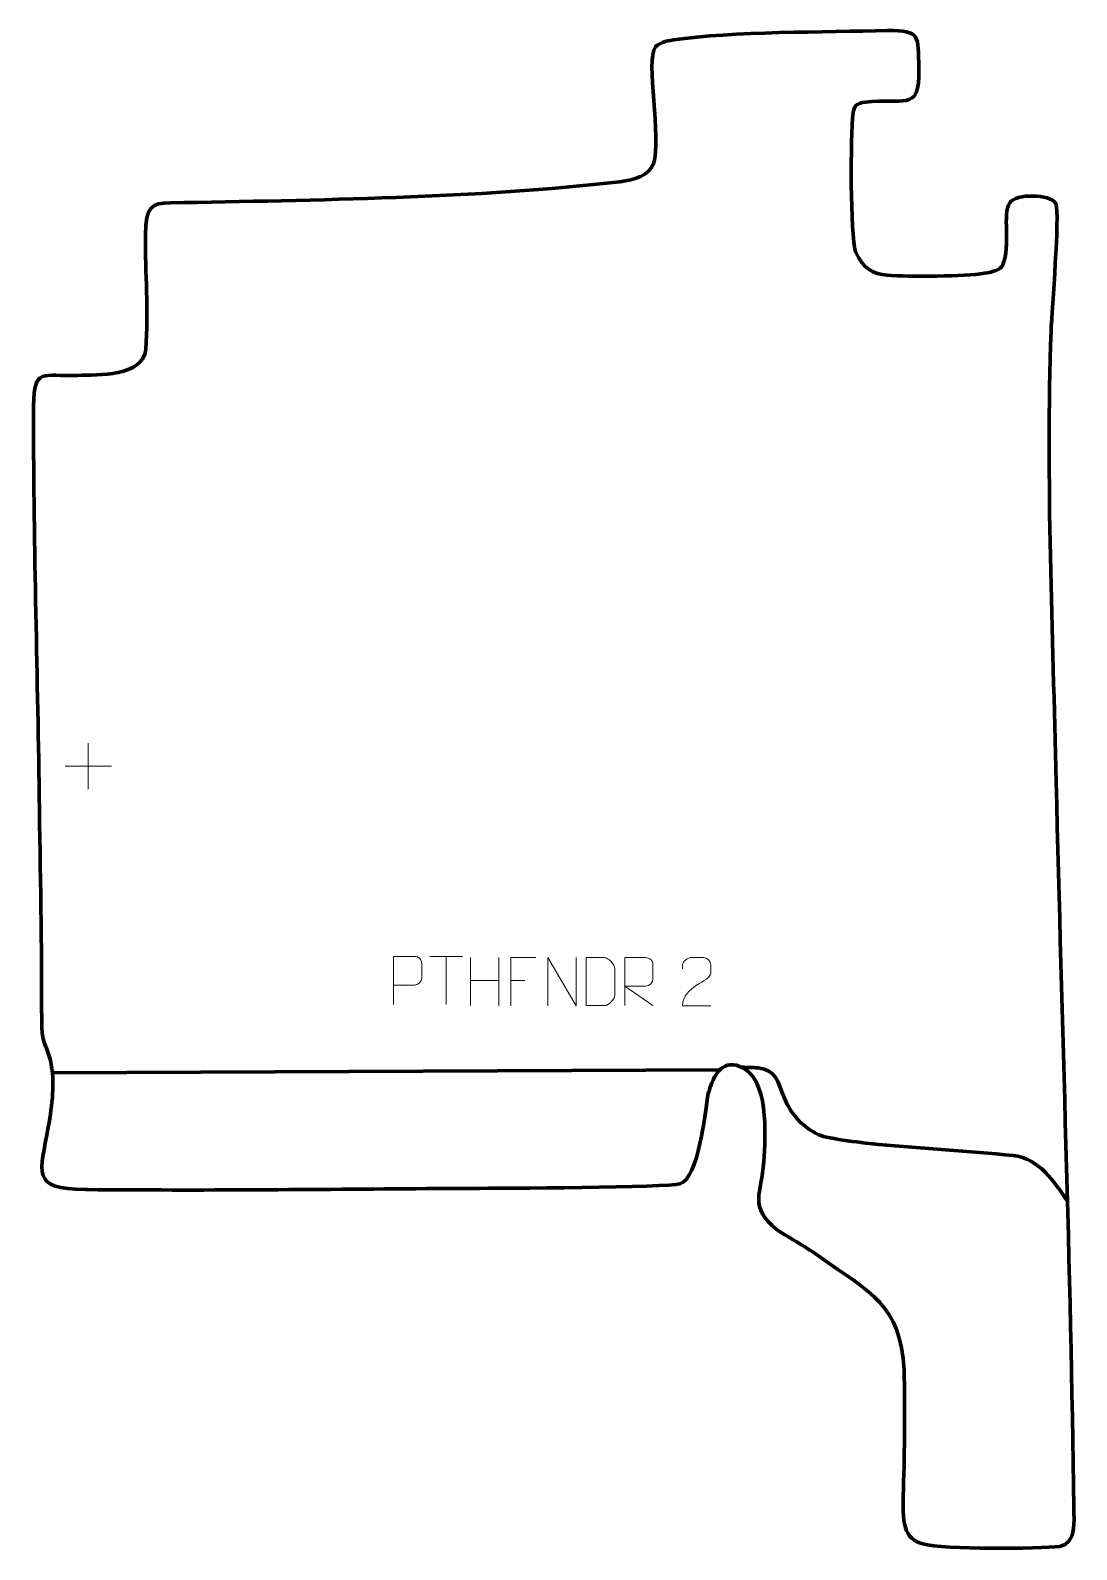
# Model space of a CAD drawing. Header units: millimetres. Extents: x 930 to 1473, y 69 to 857.
import ezdxf

# ---------------------------------------------------------------- set-up
doc = ezdxf.new("R2010")
doc.units = ezdxf.units.MM
doc.header["$MEASUREMENT"] = 0
doc.layers.add('layer 2', color=7, linetype='Continuous')
doc.layers.add('layer 3', color=7, linetype='Continuous')

msp = doc.modelspace()

# ---------------------------------------------------------------- linework, layer by layer
at = {"layer": 'layer 2', "color": 142, "lineweight": 158}
msp.add_open_spline([(1287.8185, 317.8714), (1287.8185, 317.8714), (941.6957, 316.2999), (941.6957, 316.2999)], degree=3, dxfattribs=at)
msp.add_open_spline([(1468.1162, 249.76), (1461.1266, 260.0315), (1453.525, 272.0437), (1439.9387, 273.4837), (1439.9387, 273.4837), (1416.5814, 275.9308), (1393.275, 277.0162), (1370.041, 279.2537), (1370.041, 279.2537), (1363.9834, 279.8371), (1343.7179, 282.1107), (1339.117, 284.2455), (1339.117, 284.2455), (1330.3723, 288.5613), (1324.9423, 294.6803), (1321.1699, 303.6042), (1321.1699, 303.6042), (1317.6606, 311.9056), (1317.1464, 318.0088), (1307.6498, 318.9101), (1307.6498, 318.9101), (1304.9309, 319.1682), (1302.0853, 319.2358), (1299.3489, 319.2543)], degree=3, knots=[0, 0, 0, 0, 0.14285714, 0.14285714, 0.14285714, 0.14285714, 0.28571429, 0.28571429, 0.28571429, 0.28571429, 0.42857143, 0.42857143, 0.42857143, 0.42857143, 0.57142857, 0.57142857, 0.57142857, 0.57142857, 0.71428571, 0.71428571, 0.71428571, 0.71428571, 1, 1, 1, 1], dxfattribs=at)
at = {"layer": 'layer 3', "color": 242, "lineweight": 158}
msp.add_open_spline([(1236.059, 778.5563), (1243.9679, 779.4781), (1250.9166, 781.8796), (1253.4565, 787.7506), (1253.4565, 787.7506), (1257.8592, 801.4758), (1249.0315, 841.3246), (1254.5097, 848.4549), (1254.5097, 848.4549), (1255.9915, 850.3837), (1259.5964, 851.4813), (1263.8298, 852.1083), (1263.8298, 852.1083), (1294.1068, 856.5926), (1342.9175, 855.917), (1374.6411, 857.0148), (1374.6411, 857.0148), (1392.4819, 856.6891), (1390.4621, 854.4845), (1391.0828, 837.3175), (1391.0828, 837.3175), (1391.5214, 825.1844), (1389.1811, 821.588), (1384.4248, 820.6967), (1384.4248, 820.6967), (1379.8341, 819.8366), (1372.2501, 820.9183), (1363.4832, 819.8541), (1363.4832, 819.8541), (1358.215, 819.2145), (1357.386, 817.4111), (1356.9855, 814.284), (1356.9855, 814.284), (1355.4293, 802.1338), (1355.606, 750.897), (1358.1433, 742.2585), (1358.1433, 742.2585), (1362.0803, 733.1941), (1367.7256, 730.6611), (1374.5878, 730.0993), (1374.5878, 730.0993), (1385.9793, 729.1669), (1415.2217, 729.4085), (1424.9911, 731.0401), (1424.9911, 731.0401), (1429.6389, 731.8163), (1433.4432, 732.9722), (1434.3893, 735.1278), (1434.3893, 735.1278), (1439.1048, 745.8722), (1434.069, 761.502), (1438.1516, 767.6322), (1438.1516, 767.6322), (1441.3985, 772.5077), (1459.1871, 772.1685), (1462.148, 767.2937), (1462.148, 767.2937), (1464.1248, 760.6078), (1460.0975, 713.2171), (1459.6147, 701.0626), (1459.6147, 701.0626), (1456.8675, 623.7822), (1460.5164, 544.681), (1462.2982, 467.2595), (1462.2982, 467.2595), (1465.1863, 341.7557), (1469.7821, 216.3041), (1471.4306, 90.7708), (1471.4306, 90.7708), (1471.5134, 84.1146), (1472.8571, 72.3944), (1464.1371, 70.7311), (1464.1371, 70.7311), (1453.2151, 69.581), (1403.6246, 69.1165), (1393.1416, 72.0633), (1393.1416, 72.0633), (1383.1823, 74.863), (1382.2973, 82.5985), (1383.029, 100.5441), (1383.029, 100.5441), (1383.7321, 120.7868), (1383.833, 141.9308), (1383.4493, 162.1868), (1383.4493, 162.1868), (1381.299, 196.6061), (1365.9352, 202.191), (1340.4416, 220.4302), (1340.4416, 220.4302), (1332.4148, 226.1728), (1325.1579, 229.9299), (1317.2116, 235.1119), (1317.2116, 235.1119), (1302.713, 247.1007), (1309.4494, 253.5934), (1310.6061, 270.3158), (1310.6061, 270.3158), (1311.5512, 283.9799), (1313.642, 314.3612), (1297.7639, 319.9189), (1297.7639, 319.9189), (1297.7639, 319.9189), (1296.4245, 320.3876), (1296.4245, 320.3876), (1296.4245, 320.3876), (1287.3637, 322.2153), (1283.9305, 312.7375), (1281.8223, 305.5887), (1281.8223, 305.5887), (1280.2087, 296.0604), (1276.9435, 261.832), (1267.1169, 258.757), (1267.1169, 258.757), (1261.2431, 256.9189), (1173.0666, 256.5221), (1159.7177, 256.4513), (1159.7177, 256.4513), (1151.7366, 256.4089), (1143.7556, 256.3664), (1135.7747, 256.3107), (1135.7747, 256.3107), (1077.3001, 255.8947), (1018.3105, 255.269), (959.8518, 255.8367), (959.8518, 255.8367), (959.8518, 255.8367), (958.748, 255.8474), (958.748, 255.8474), (958.748, 255.8474), (930.3048, 256.1503), (935.3878, 264.3309), (939.6012, 288.3671), (939.6012, 288.3671), (941.6348, 299.9686), (943.196, 311.2234), (940.6804, 322.8916), (940.6804, 322.8916), (937.8125, 332.6414), (936.1429, 332.4178), (936.1551, 343.712), (936.1551, 343.712), (936.1969, 382.4934), (935.4211, 421.2014), (934.9001, 459.9726), (934.9001, 459.9726), (933.9636, 527.3939), (931.8126, 594.9499), (931.925, 662.3651), (931.925, 662.3651), (932.3171, 682.5705), (936.1973, 677.3032), (954.8535, 678.0908), (954.8535, 678.0908), (965.3926, 678.3809), (988.5722, 677.304), (990.1871, 691.5894), (990.1871, 691.5894), (991.6063, 712.0739), (989.8172, 730.7773), (989.9891, 750.9248), (989.9891, 750.9248), (990.1182, 766.0547), (993.2262, 767.3974), (1002.8508, 767.5747), (1002.8508, 767.5747), (1077.7831, 768.9528), (1162.7124, 770.0074), (1236.059, 778.5563)], degree=3, knots=[0, 0, 0, 0, 0.02325581, 0.02325581, 0.02325581, 0.02325581, 0.04651163, 0.04651163, 0.04651163, 0.04651163, 0.06976744, 0.06976744, 0.06976744, 0.06976744, 0.09302326, 0.09302326, 0.09302326, 0.09302326, 0.11627907, 0.11627907, 0.11627907, 0.11627907, 0.13953488, 0.13953488, 0.13953488, 0.13953488, 0.1627907, 0.1627907, 0.1627907, 0.1627907, 0.18604651, 0.18604651, 0.18604651, 0.18604651, 0.20930233, 0.20930233, 0.20930233, 0.20930233, 0.23255814, 0.23255814, 0.23255814, 0.23255814, 0.25581395, 0.25581395, 0.25581395, 0.25581395, 0.27906977, 0.27906977, 0.27906977, 0.27906977, 0.30232558, 0.30232558, 0.30232558, 0.30232558, 0.3255814, 0.3255814, 0.3255814, 0.3255814, 0.34883721, 0.34883721, 0.34883721, 0.34883721, 0.37209302, 0.37209302, 0.37209302, 0.37209302, 0.39534884, 0.39534884, 0.39534884, 0.39534884, 0.41860465, 0.41860465, 0.41860465, 0.41860465, 0.44186047, 0.44186047, 0.44186047, 0.44186047, 0.46511628, 0.46511628, 0.46511628, 0.46511628, 0.48837209, 0.48837209, 0.48837209, 0.48837209, 0.51162791, 0.51162791, 0.51162791, 0.51162791, 0.53488372, 0.53488372, 0.53488372, 0.53488372, 0.55813953, 0.55813953, 0.55813953, 0.55813953, 0.58139535, 0.58139535, 0.58139535, 0.58139535, 0.60465116, 0.60465116, 0.60465116, 0.60465116, 0.62790698, 0.62790698, 0.62790698, 0.62790698, 0.65116279, 0.65116279, 0.65116279, 0.65116279, 0.6744186, 0.6744186, 0.6744186, 0.6744186, 0.69767442, 0.69767442, 0.69767442, 0.69767442, 0.72093023, 0.72093023, 0.72093023, 0.72093023, 0.74418605, 0.74418605, 0.74418605, 0.74418605, 0.76744186, 0.76744186, 0.76744186, 0.76744186, 0.79069767, 0.79069767, 0.79069767, 0.79069767, 0.81395349, 0.81395349, 0.81395349, 0.81395349, 0.8372093, 0.8372093, 0.8372093, 0.8372093, 0.86046512, 0.86046512, 0.86046512, 0.86046512, 0.88372093, 0.88372093, 0.88372093, 0.88372093, 0.90697674, 0.90697674, 0.90697674, 0.90697674, 0.93023256, 0.93023256, 0.93023256, 0.93023256, 0.95348837, 0.95348837, 0.95348837, 0.95348837, 1, 1, 1, 1], dxfattribs=at)
at = {"layer": 'layer 3', "color": 250, "lineweight": 9}
for points in [[(960.3035, 487.4026), (960.3035, 487.4026), (960.3035, 463.4247), (960.3035, 463.4247)], [(948.3146, 475.4136), (948.3146, 475.4136), (972.2925, 475.4136), (972.2925, 475.4136)], [(1137.4357, 376.738), (1137.4357, 376.738), (1154.4229, 376.738), (1154.4229, 376.738)], [(1145.9295, 351.808), (1145.9295, 351.808), (1145.9295, 376.7615), (1145.9295, 376.7615)], [(1158.6076, 376.1668), (1158.6076, 376.1668), (1158.6076, 351.3893), (1158.6076, 351.3893)], [(1173.2509, 376.1668), (1173.2509, 376.1668), (1173.2509, 351.2133), (1173.2509, 351.2133)], [(1158.6076, 364.2845), (1158.6076, 364.2845), (1173.2509, 364.2849), (1173.2509, 364.2849)], [(1179.4922, 364.2871), (1179.4922, 364.2871), (1186.6603, 364.2871), (1186.6603, 364.2871)]]:
    msp.add_open_spline(points, degree=3, dxfattribs=at)
for points, knots in [([(1118.5972, 351.8079), (1118.5972, 351.8079), (1118.5972, 376.7615), (1118.5972, 376.7615), (1118.5972, 376.7615), (1122.1922, 376.7615), (1125.7875, 376.7615), (1129.3829, 376.7615), (1129.3829, 376.7615), (1131.7081, 376.7236), (1133.2655, 375.2335), (1133.2613, 372.8674), (1133.2613, 372.8674), (1133.2609, 370.8317), (1133.2609, 367.7724), (1133.2613, 365.7364), (1133.2613, 365.7364), (1133.2548, 363.861), (1131.4426, 361.9191), (1129.433, 361.9), (1129.433, 361.9), (1129.433, 361.9), (1118.5972, 361.9), (1118.5972, 361.9)], [0, 0, 0, 0, 0.14285714, 0.14285714, 0.14285714, 0.14285714, 0.28571429, 0.28571429, 0.28571429, 0.28571429, 0.42857143, 0.42857143, 0.42857143, 0.42857143, 0.57142857, 0.57142857, 0.57142857, 0.57142857, 0.71428571, 0.71428571, 0.71428571, 0.71428571, 1, 1, 1, 1]), ([(1192.3662, 376.1668), (1192.3662, 376.1668), (1179.4922, 376.1668), (1179.4922, 376.1668), (1179.4922, 376.1668), (1179.4922, 376.1668), (1179.4922, 351.2132), (1179.4922, 351.2132)], [0, 0, 0, 0, 0.33333333, 0.33333333, 0.33333333, 0.33333333, 1, 1, 1, 1]), ([(1198.6018, 351.2133), (1198.6018, 351.2133), (1198.6018, 376.1668), (1198.6018, 376.1668), (1198.6018, 376.1668), (1198.6018, 376.1668), (1213.2566, 351.2133), (1213.2566, 351.2133), (1213.2566, 351.2133), (1213.2566, 351.2133), (1213.2566, 376.1668), (1213.2566, 376.1668)], [0, 0, 0, 0, 0.25, 0.25, 0.25, 0.25, 0.5, 0.5, 0.5, 0.5, 1, 1, 1, 1]), ([(1218.5369, 351.2414), (1220.8687, 351.2418), (1225.8189, 351.2178), (1228.1504, 351.2175), (1228.1504, 351.2175), (1230.0754, 351.1121), (1233.394, 354.6537), (1233.3828, 356.671), (1233.3828, 356.671), (1233.3824, 362.4411), (1233.3824, 364.6108), (1233.3828, 370.3801), (1233.3828, 370.3801), (1233.3785, 372.5182), (1230.004, 376.1783), (1227.8516, 376.1648), (1227.8516, 376.1648), (1225.5259, 376.1648), (1220.8016, 376.1648), (1218.4755, 376.1648), (1218.4755, 376.1648), (1218.4759, 370.4179), (1218.5372, 356.9887), (1218.5369, 351.2414)], [0, 0, 0, 0, 0.14285714, 0.14285714, 0.14285714, 0.14285714, 0.28571429, 0.28571429, 0.28571429, 0.28571429, 0.42857143, 0.42857143, 0.42857143, 0.42857143, 0.57142857, 0.57142857, 0.57142857, 0.57142857, 0.71428571, 0.71428571, 0.71428571, 0.71428571, 1, 1, 1, 1]), ([(1238.5065, 351.2264), (1238.5065, 351.2264), (1238.5065, 376.1799), (1238.5065, 376.1799), (1238.5065, 376.1799), (1242.1013, 376.1799), (1245.6968, 376.1799), (1249.292, 376.1799), (1249.292, 376.1799), (1251.6173, 376.1422), (1253.1746, 374.6522), (1253.1705, 372.2858), (1253.1705, 372.2858), (1253.1701, 370.2503), (1253.1701, 367.1909), (1253.1705, 365.1549), (1253.1705, 365.1549), (1253.164, 363.2794), (1251.3517, 361.3376), (1249.3422, 361.3185), (1249.3422, 361.3185), (1249.3422, 361.3185), (1238.5065, 361.3185), (1238.5065, 361.3185), (1238.5065, 361.3185), (1238.5065, 361.3185), (1253.1612, 351.2264), (1253.1612, 351.2264)], [0, 0, 0, 0, 0.125, 0.125, 0.125, 0.125, 0.25, 0.25, 0.25, 0.25, 0.375, 0.375, 0.375, 0.375, 0.5, 0.5, 0.5, 0.5, 0.625, 0.625, 0.625, 0.625, 0.75, 0.75, 0.75, 0.75, 1, 1, 1, 1]), ([(1283.2099, 351.216), (1278.2955, 351.2163), (1273.3811, 351.2163), (1268.467, 351.216), (1268.467, 351.216), (1268.467, 361.1483), (1283.118, 363.7895), (1283.2099, 368.0998), (1283.2099, 368.0998), (1283.2096, 369.5239), (1283.2096, 370.9476), (1283.2099, 372.3709), (1283.2099, 372.3709), (1283.193, 374.448), (1281.0702, 376.1728), (1279.3992, 376.1901), (1279.3992, 376.1901), (1277.326, 376.1897), (1275.2531, 376.1897), (1273.1807, 376.1901), (1273.1807, 376.1901), (1271.3586, 376.2066), (1268.5339, 374.4145), (1268.467, 372.3209), (1268.467, 372.3209), (1268.467, 372.3209), (1268.467, 370.2661), (1268.467, 370.2661)], [0, 0, 0, 0, 0.125, 0.125, 0.125, 0.125, 0.25, 0.25, 0.25, 0.25, 0.375, 0.375, 0.375, 0.375, 0.5, 0.5, 0.5, 0.5, 0.625, 0.625, 0.625, 0.625, 0.75, 0.75, 0.75, 0.75, 1, 1, 1, 1])]:
    msp.add_open_spline(points, degree=3, knots=knots, dxfattribs=at)

doc.saveas('drawing.dxf')
